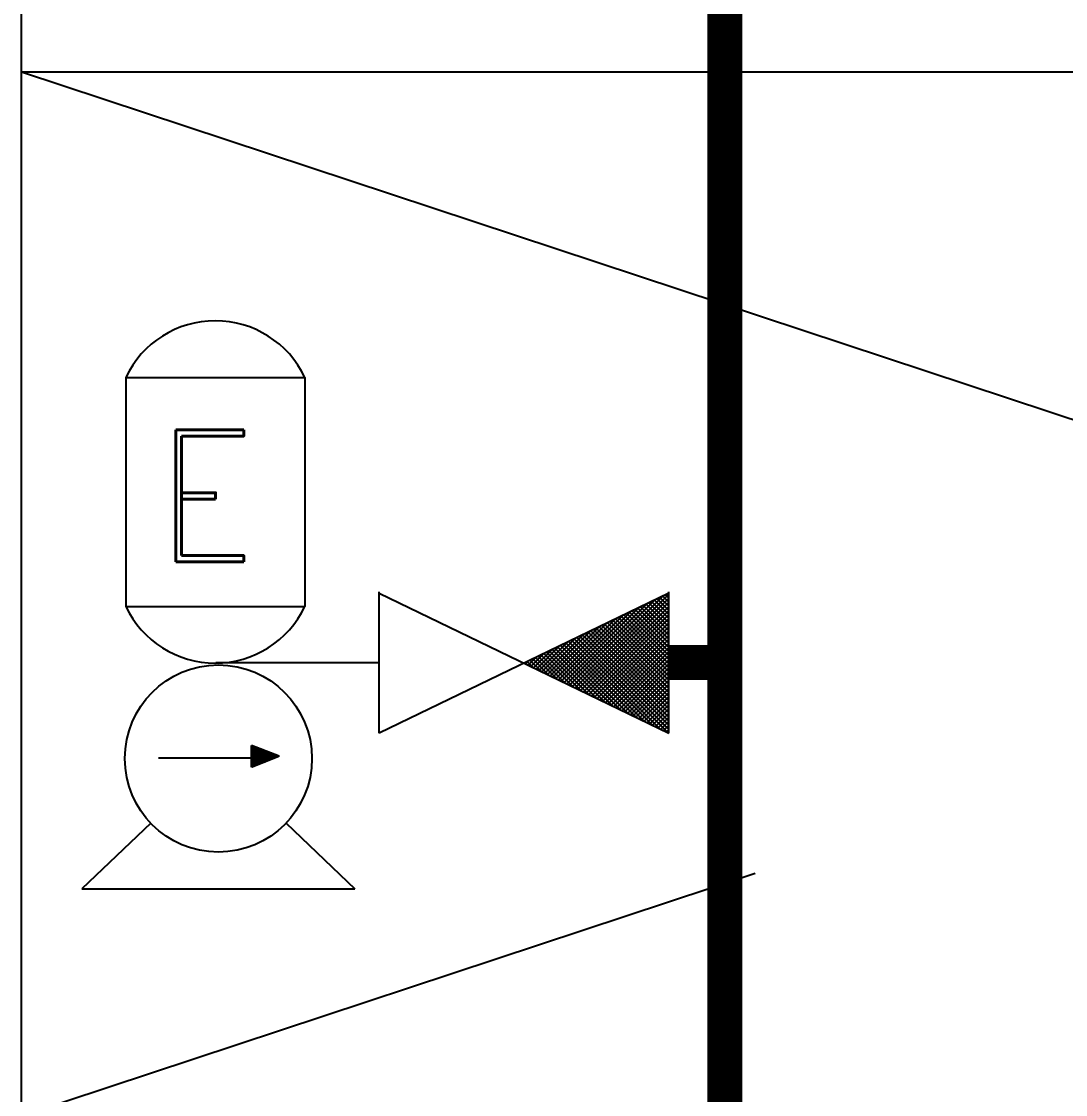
# Model space of a CAD drawing. Extents: x -22909.9 to -22897.8, y -4.7 to 4.1.
# Drawn here: x -22907.879 to -22907.429, y 0.6739 to 1.1362 of the extents above; entities that cross this region are included whole.
import ezdxf

# ---------------------------------------------------------------- set-up
doc = ezdxf.new("R2010")
doc.units = 0
doc.header["$MEASUREMENT"] = 0
doc.linetypes.add('DASHDOT', pattern=[1, 0.5, -0.25, 0, -0.25])
doc.layers.get('0').update_dxf_attribs({"linetype": 'CONTINUOUS'})
doc.layers.add('DESCARGA', color=5, linetype='CONTINUOUS')
doc.layers.add('DIB-018', color=6, linetype='CONTINUOUS')
doc.styles.add('ROMAND', font='romand', dxfattribs={"height": 0.0339})

# ---------------------------------------------------------------- blocks, each defined once
blk = doc.blocks.new('*X2')
at = {"color": 0}
for p, q in [((2.966875617313577, 7.888338814371947), (3.015726328329833, 7.937189525388203)), ((2.967317185511492, 7.889664266046346), (3.015513968803524, 7.937861049338377)), ((2.967758753709408, 7.890989717720744), (3.015301609277215, 7.938532573288551)), ((2.968200321907323, 7.892315169395143), (3.015089249750906, 7.939204097238726)), ((2.968641890105239, 7.893640621069542), (3.014876890224597, 7.939875621188899)), ((2.969083458303154, 7.89496607274394), (3.014664530698287, 7.940547145139074)), ((2.969525026501071, 7.89629152441834), (3.014452171171978, 7.941218669089248)), ((2.969966594698986, 7.897616976092738), (3.014239811645669, 7.941890193039422)), ((2.970408162896902, 7.898942427767137), (3.01402745211936, 7.942561716989595)), ((2.970849731094817, 7.900267879441536), (3.013815092593051, 7.94323324093977)), ((2.971291299292733, 7.901593331115935), (3.013602733066742, 7.943904764889944)), ((2.971732867490648, 7.902918782790334), (3.013390373540433, 7.944576288840118)), ((2.972174435688564, 7.904244234464732), (3.013178014014124, 7.945247812790292)), ((2.97261600388648, 7.905569686139131), (3.012965654487815, 7.945919336740466)), ((2.973057572084395, 7.90689513781353), (3.012753294961505, 7.94659086069064)), ((2.973499140282311, 7.908220589487929), (3.012540935435196, 7.947262384640814)), ((2.973940708480227, 7.909546041162328), (3.012328575908887, 7.947933908590988)), ((2.974382276678142, 7.910871492836726), (3.012116216382578, 7.948605432541163)), ((2.974823844876058, 7.912196944511125), (3.011903856856269, 7.949276956491336)), ((2.975265413073973, 7.913522396185524), (3.01169149732996, 7.94994848044151)), ((2.975706981271889, 7.914847847859923), (3.01147913780365, 7.950620004391684)), ((2.976148549469805, 7.916173299534321), (3.011266778277341, 7.951291528341859)), ((2.97659011766772, 7.91749875120872), (3.011054418751032, 7.951963052292032)), ((2.977031685865636, 7.91882420288312), (3.010842059224723, 7.952634576242207)), ((2.977473254063551, 7.920149654557518), (3.010629699698414, 7.953306100192381)), ((2.977914822261467, 7.921475106231917), (3.010417340172105, 7.953977624142555)), ((2.978356390459383, 7.922800557906315), (3.010204980645796, 7.954649148092728)), ((2.978797958657299, 7.924126009580715), (3.009992621119487, 7.955320672042903)), ((2.979239526855214, 7.925451461255113), (3.009780261593177, 7.955992195993077)), ((2.97968109505313, 7.926776912929512), (3.009567902066868, 7.956663719943251)), ((2.980122663251045, 7.928102364603911), (3.009355542540559, 7.957335243893425)), ((2.980564231448961, 7.92942781627831), (3.00914318301425, 7.9580067678436)), ((2.981005799646876, 7.930753267952708), (3.008930823487941, 7.958678291793773)), ((2.981447367844792, 7.932078719627107), (3.008718463961632, 7.959349815743947)), ((2.981888936042708, 7.933404171301507), (3.008506104435323, 7.960021339694121)), ((2.982330504240623, 7.934729622975905), (3.008293744909014, 7.960692863644296)), ((2.982772072438539, 7.936055074650303), (3.008081385382705, 7.961364387594469)), ((2.983213640636454, 7.937380526324702), (3.007869025856396, 7.962035911544644)), ((2.98365520883437, 7.938705977999102), (3.007656666330086, 7.962707435494818)), ((2.984096777032286, 7.9400314296735), (3.007444306803777, 7.963378959444992)), ((2.984538345230201, 7.941356881347899), (3.007231947277468, 7.964050483395165)), ((2.984979913428117, 7.942682333022298), (3.007019587751159, 7.96472200734534)), ((2.985421481626032, 7.944007784696697), (3.00680722822485, 7.965393531295514)), ((2.985863049823948, 7.945333236371095), (3.00659486869854, 7.966065055245688)), ((2.986304618021864, 7.946658688045494), (3.006382509172231, 7.966736579195862)), ((2.98674618621978, 7.947984139719893), (3.006170149645922, 7.967408103146036)), ((2.987187754417695, 7.949309591394291), (3.005957790119613, 7.96807962709621)), ((2.987629322615611, 7.95063504306869), (3.005745430593304, 7.968751151046384)), ((2.988070890813527, 7.95196049474309), (3.005533071066995, 7.969422674996558)), ((2.988512459011442, 7.953285946417489), (3.005320711540686, 7.970094198946732)), ((2.988954027209358, 7.954611398091886), (3.005108352014377, 7.970765722896906)), ((2.989395595407273, 7.955936849766285), (3.004895992488068, 7.97143724684708)), ((2.989837163605189, 7.957262301440685), (3.004683632961759, 7.972108770797254)), ((2.990278731803104, 7.958587753115084), (3.00447127343545, 7.972780294747428)), ((2.99072030000102, 7.959913204789482), (3.00425891390914, 7.973451818697602)), ((2.991161868198935, 7.96123865646388), (3.004046554382831, 7.974123342647776)), ((2.991603436396851, 7.96256410813828), (3.003834194856522, 7.974794866597951)), ((2.992045004594767, 7.963889559812678), (3.003621835330213, 7.975466390548124)), ((2.992486572792682, 7.965215011487077), (3.003409475803904, 7.976137914498298)), ((2.992928140990598, 7.966540463161476), (3.003197116277594, 7.976809438448472)), ((2.993369709188514, 7.967865914835875), (3.002984756751285, 7.977480962398647)), ((2.993811277386429, 7.969191366510273), (3.002772397224976, 7.97815248634882)), ((2.994252845584345, 7.970516818184672), (3.002560037698667, 7.978824010298995)), ((2.99469441378226, 7.971842269859072), (3.002347678172358, 7.979495534249169)), ((2.995135981980176, 7.97316772153347), (3.002135318646049, 7.980167058199343)), ((2.995577550178092, 7.974493173207868), (3.00192295911974, 7.980838582149516)), ((2.996019118376008, 7.975818624882268), (3.001710599593431, 7.981510106099691)), ((2.996460686573923, 7.977144076556667), (3.001498240067122, 7.982181630049865)), ((2.996902254771839, 7.978469528231066), (3.001285880540812, 7.982853154000039)), ((2.997343822969754, 7.979794979905463), (3.001073521014503, 7.983524677950213)), ((2.99778539116767, 7.981120431579863), (3.000861161488194, 7.984196201900388)), ((2.998226959365585, 7.982445883254262), (3.000648801961885, 7.984867725850561)), ((2.998668527563501, 7.98377133492866), (3.000436442435576, 7.985539249800735)), ((2.999110095761417, 7.98509678660306), (3.000224082909267, 7.986210773750909)), ((2.999551663959332, 7.986422238277458), (3.000011723382958, 7.986882297701084)), ((2.933234109830835, 7.7866382792), (3.032078011855636, 7.885482181224801)), ((2.93331643427199, 7.787604487117638), (3.031865652329327, 7.886153705174975)), ((2.933758002469905, 7.788929938792037), (3.031653292803018, 7.886825229125149)), ((2.934117993307319, 7.7866382792), (3.032290371381945, 7.884810657274627)), ((2.934199570667821, 7.790255390466435), (3.031440933276709, 7.887496753075323)), ((2.934641138865737, 7.791580842140835), (3.031228573750399, 7.888168277025497)), ((2.935001876783802, 7.7866382792), (3.032502730908254, 7.884139133324453)), ((2.935082707063652, 7.792906293815233), (3.03101621422409, 7.888839800975672)), ((2.935524275261568, 7.794231745489632), (3.030803854697781, 7.889511324925845)), ((2.935885760260285, 7.7866382792), (3.032715090434563, 7.883467609374279)), ((2.935965843459484, 7.795557197164031), (3.030591495171472, 7.890182848876019)), ((2.936407411657399, 7.79688264883843), (3.030379135645163, 7.890854372826193)), ((2.936769643736768, 7.7866382792), (3.032927449960872, 7.882796085424104)), ((2.936848979855315, 7.798208100512828), (3.030166776118854, 7.891525896776368)), ((2.93729054805323, 7.799533552187227), (3.029954416592544, 7.892197420726541)), ((2.937653527213251, 7.7866382792), (3.033139809487182, 7.882124561473931)), ((2.937732116251146, 7.800859003861627), (3.029742057066235, 7.892868944676716)), ((2.938173684449062, 7.802184455536024), (3.029529697539926, 7.89354046862689)), ((2.938537410689734, 7.7866382792), (3.033352169013491, 7.881453037523756)), ((2.938615252646977, 7.803509907210423), (3.029317338013617, 7.894211992577064)), ((2.939056820844893, 7.804835358884822), (3.029104978487308, 7.894883516527237)), ((2.939421294166217, 7.7866382792), (3.0335645285398, 7.880781513573583)), ((2.939498389042809, 7.806160810559222), (3.028892618960999, 7.895555040477412)), ((2.939939957240724, 7.80748626223362), (3.02868025943469, 7.896226564427586)), ((2.940305177642701, 7.7866382792), (3.033776888066109, 7.880109989623408)), ((2.94038152543864, 7.808811713908018), (3.028467899908381, 7.89689808837776)), ((2.940823093636555, 7.810137165582418), (3.028255540382072, 7.897569612327934)), ((2.941189061119184, 7.7866382792), (3.033989247592418, 7.879438465673235)), ((2.941264661834471, 7.811462617256817), (3.028043180855763, 7.898241136278108)), ((2.941706230032386, 7.812788068931215), (3.027830821329453, 7.898912660228282)), ((2.942072944595667, 7.7866382792), (3.034201607118727, 7.87876694172306)), ((2.942147798230302, 7.814113520605614), (3.027618461803144, 7.899584184178456)), ((2.942589366428218, 7.815438972280013), (3.027406102276835, 7.90025570812863)), ((2.942956828072151, 7.7866382792), (3.034413966645036, 7.878095417772886)), ((2.943030934626133, 7.816764423954411), (3.027193742750526, 7.900927232078804)), ((2.943472502824049, 7.81808987562881), (3.026981383224217, 7.901598756028978)), ((2.943840711548634, 7.7866382792), (3.034626326171345, 7.877423893822712)), ((2.943914071021965, 7.81941532730321), (3.026769023697907, 7.902270279979152)), ((2.94435563921988, 7.820740778977608), (3.026556664171598, 7.902941803929326)), ((2.944724595025117, 7.7866382792), (3.034838685697654, 7.876752369872539)), ((2.944797207417796, 7.822066230652006), (3.026344304645289, 7.9036133278795)), ((2.945238775615711, 7.823391682326405), (3.02613194511898, 7.904284851829674)), ((2.9456084785016, 7.7866382792), (3.035051045223963, 7.876080845922364)), ((2.945680343813627, 7.824717134000805), (3.025919585592671, 7.904956375779848)), ((2.946121912011543, 7.826042585675204), (3.025707226066362, 7.905627899730023)), ((2.946492361978083, 7.7866382792), (3.035263404750273, 7.87540932197219)), ((2.946563480209458, 7.827368037349602), (3.025494866540053, 7.906299423680196)), ((2.947005048407374, 7.828693489024), (3.025282507013744, 7.90697094763037)), ((2.947376245454566, 7.7866382792), (3.035475764276582, 7.874737798022016)), ((2.94744661660529, 7.8300189406984), (3.025070147487435, 7.907642471580544)), ((2.947888184803205, 7.831344392372798), (3.024857787961126, 7.908313995530719)), ((2.948260128931049, 7.7866382792), (3.035688123802891, 7.874066274071842)), ((2.948329753001121, 7.832669844047197), (3.024645428434817, 7.908985519480892)), ((2.948771321199037, 7.833995295721596), (3.024433068908507, 7.909657043431067)), ((2.949144012407533, 7.7866382792), (3.0359004833292, 7.873394750121667)), ((2.949212889396952, 7.835320747395995), (3.024220709382198, 7.910328567381241)), ((2.949654457594868, 7.836646199070393), (3.024008349855889, 7.911000091331415)), ((2.950027895884016, 7.7866382792), (3.03611284285551, 7.872723226171494)), ((2.950096025792783, 7.837971650744792), (3.02379599032958, 7.911671615281588)), ((2.950537593990699, 7.839297102419192), (3.023583630803271, 7.912343139231763)), ((2.950911779360499, 7.7866382792), (3.036325202381819, 7.87205170222132)), ((2.950979162188614, 7.84062255409359), (3.023371271276962, 7.913014663181937)), ((2.95142073038653, 7.841948005767988), (3.023158911750653, 7.913686187132111)), ((2.951862298584446, 7.843273457442388), (3.022946552224343, 7.914357711082285)), ((2.952303866782362, 7.844598909116787), (3.022734192698034, 7.91502923503246)), ((2.952745434980277, 7.845924360791185), (3.022521833171725, 7.915700758982633)), ((2.953187003178193, 7.847249812465583), (3.022309473645416, 7.916372282932807)), ((2.953628571376108, 7.848575264139983), (3.022097114119107, 7.917043806882981)), ((2.954070139574024, 7.849900715814382), (3.021884754592798, 7.917715330833156)), ((2.954511707771939, 7.85122616748878), (3.021672395066489, 7.918386854783329)), ((2.954953275969855, 7.852551619163179), (3.02146003554018, 7.919058378733504)), ((2.955394844167771, 7.853877070837578), (3.02124767601387, 7.919729902683678)), ((2.955836412365686, 7.855202522511977), (3.021035316487561, 7.920401426633852)), ((2.956277980563602, 7.856527974186375), (3.020822956961252, 7.921072950584025)), ((2.956719548761518, 7.857853425860775), (3.020610597434943, 7.9217444745342)), ((2.957161116959433, 7.859178877535173), (3.020398237908634, 7.922415998484374)), ((2.957602685157349, 7.860504329209572), (3.020185878382325, 7.923087522434548)), ((2.958044253355264, 7.86182978088397), (3.019973518856016, 7.923759046384722)), ((2.95848582155318, 7.86315523255837), (3.019761159329707, 7.924430570334896)), ((2.958927389751095, 7.864480684232769), (3.019548799803397, 7.92510209428507)), ((2.959368957949011, 7.865806135907166), (3.019336440277088, 7.925773618235244)), ((2.959810526146927, 7.867131587581566), (3.019124080750779, 7.926445142185418)), ((2.960252094344842, 7.868457039255965), (3.01891172122447, 7.927116666135593)), ((2.960693662542758, 7.869782490930364), (3.018699361698161, 7.927788190085766)), ((2.961135230740674, 7.871107942604762), (3.018487002171852, 7.92845971403594)), ((2.961576798938589, 7.872433394279161), (3.018274642645542, 7.929131237986114)), ((2.962018367136505, 7.87375884595356), (3.018062283119233, 7.929802761936289)), ((2.962459935334421, 7.875084297627959), (3.017849923592924, 7.930474285886462)), ((2.962901503532336, 7.876409749302358), (3.017637564066615, 7.931145809836637)), ((2.963343071730252, 7.877735200976757), (3.017425204540306, 7.931817333786811)), ((2.963784639928167, 7.879060652651155), (3.017212845013997, 7.932488857736985)), ((2.964226208126083, 7.880386104325553), (3.017000485487688, 7.933160381687158)), ((2.964667776323999, 7.881711555999953), (3.016788125961379, 7.933831905637333)), ((2.965109344521914, 7.883037007674352), (3.01657576643507, 7.934503429587507)), ((2.96555091271983, 7.88436245934875), (3.016363406908761, 7.935174953537681)), ((2.965992480917746, 7.885687911023149), (3.016151047382451, 7.935846477487855)), ((2.966434049115661, 7.887013362697548), (3.015938687856142, 7.93651800143803)), ((2.951795662836982, 7.7866382792), (3.036537561908128, 7.871380178271146)), ((2.952679546313465, 7.7866382792), (3.036749921434437, 7.870708654320971)), ((2.953563429789948, 7.7866382792), (3.036962280960746, 7.870037130370798)), ((2.954447313266432, 7.7866382792), (3.037174640487055, 7.869365606420623)), ((2.955331196742915, 7.7866382792), (3.037387000013364, 7.86869408247045)), ((2.956215080219398, 7.7866382792), (3.037599359539673, 7.868022558520275)), ((2.957098963695881, 7.7866382792), (3.037811719065982, 7.867351034570102)), ((2.957982847172364, 7.7866382792), (3.038024078592291, 7.866679510619927)), ((2.958866730648848, 7.7866382792), (3.0382364381186, 7.866007986669753)), ((2.959750614125331, 7.7866382792), (3.038448797644909, 7.865336462719579)), ((2.960634497601814, 7.7866382792), (3.038661157171219, 7.864664938769405)), ((2.961518381078297, 7.7866382792), (3.038873516697528, 7.863993414819231)), ((2.962402264554781, 7.7866382792), (3.039085876223837, 7.863321890869057)), ((2.963286148031264, 7.7866382792), (3.039298235750146, 7.862650366918883)), ((2.964170031507746, 7.7866382792), (3.039510595276455, 7.861978842968709)), ((2.96505391498423, 7.7866382792), (3.039722954802765, 7.861307319018534)), ((2.965937798460713, 7.7866382792), (3.039935314329074, 7.860635795068361)), ((2.966821681937196, 7.7866382792), (3.040147673855383, 7.859964271118186)), ((2.967705565413679, 7.7866382792), (3.040360033381692, 7.859292747168013)), ((2.968589448890163, 7.7866382792), (3.040572392908001, 7.858621223217838)), ((2.969473332366646, 7.7866382792), (3.04078475243431, 7.857949699267665)), ((2.970357215843129, 7.7866382792), (3.040997111960619, 7.85727817531749)), ((2.971241099319613, 7.7866382792), (3.041209471486928, 7.856606651367316)), ((2.972124982796096, 7.7866382792), (3.041421831013237, 7.855935127417142)), ((2.973008866272579, 7.7866382792), (3.041634190539547, 7.855263603466968)), ((2.973892749749062, 7.7866382792), (3.041846550065856, 7.854592079516794)), ((2.974776633225545, 7.7866382792), (3.042058909592165, 7.85392055556662)), ((2.975660516702028, 7.7866382792), (3.042271269118474, 7.853249031616446)), ((2.976544400178511, 7.7866382792), (3.042483628644783, 7.852577507666272)), ((2.977428283654994, 7.7866382792), (3.042695988171092, 7.851905983716098)), ((2.978312167131478, 7.7866382792), (3.042908347697401, 7.851234459765924)), ((2.979196050607961, 7.7866382792), (3.04312070722371, 7.85056293581575)), ((2.980079934084444, 7.7866382792), (3.043333066750019, 7.849891411865576)), ((2.980963817560927, 7.7866382792), (3.043545426276329, 7.849219887915401)), ((2.98184770103741, 7.7866382792), (3.043757785802638, 7.848548363965228)), ((2.982731584513894, 7.7866382792), (3.043970145328947, 7.847876840015053)), ((2.983615467990377, 7.7866382792), (3.044182504855256, 7.84720531606488)), ((2.98449935146686, 7.7866382792), (3.044394864381565, 7.846533792114705)), ((2.985383234943343, 7.7866382792), (3.044607223907875, 7.845862268164532)), ((2.986267118419826, 7.7866382792), (3.044819583434184, 7.845190744214357)), ((2.98715100189631, 7.7866382792), (3.045031942960493, 7.844519220264183)), ((2.988034885372793, 7.7866382792), (3.045244302486802, 7.843847696314009)), ((2.988918768849276, 7.7866382792), (3.045456662013111, 7.843176172363835)), ((2.989802652325759, 7.7866382792), (3.04566902153942, 7.842504648413661)), ((2.990686535802242, 7.7866382792), (3.045881381065729, 7.841833124463487)), ((2.991570419278725, 7.7866382792), (3.046093740592038, 7.841161600513313)), ((2.992454302755208, 7.7866382792), (3.046306100118347, 7.840490076563139)), ((2.993338186231692, 7.7866382792), (3.046518459644656, 7.839818552612964)), ((2.994222069708175, 7.7866382792), (3.046730819170966, 7.839147028662791)), ((2.995105953184658, 7.7866382792), (3.046943178697275, 7.838475504712616)), ((2.995989836661141, 7.7866382792), (3.047155538223584, 7.837803980762443)), ((2.996873720137625, 7.7866382792), (3.047367897749893, 7.837132456812268)), ((2.997757603614108, 7.7866382792), (3.047580257276202, 7.836460932862095)), ((2.998641487090591, 7.7866382792), (3.047792616802511, 7.83578940891192)), ((2.999525370567074, 7.7866382792), (3.04800497632882, 7.835117884961747)), ((3.000409254043558, 7.7866382792), (3.04821733585513, 7.834446361011572)), ((3.001293137520041, 7.7866382792), (3.048429695381439, 7.833774837061398)), ((3.002177020996523, 7.7866382792), (3.048642054907748, 7.833103313111224)), ((3.003060904473007, 7.7866382792), (3.048854414434057, 7.83243178916105)), ((3.00394478794949, 7.7866382792), (3.049066773960366, 7.831760265210876)), ((3.004828671425973, 7.7866382792), (3.049279133486675, 7.831088741260702)), ((3.005712554902456, 7.7866382792), (3.049491493012984, 7.830417217310528)), ((3.00659643837894, 7.7866382792), (3.049703852539293, 7.829745693360354)), ((3.007480321855423, 7.7866382792), (3.049916212065602, 7.82907416941018)), ((3.008364205331906, 7.7866382792), (3.050128571591912, 7.828402645460006)), ((3.009248088808389, 7.7866382792), (3.050340931118221, 7.827731121509832)), ((3.010131972284873, 7.7866382792), (3.05055329064453, 7.827059597559658)), ((3.011015855761356, 7.7866382792), (3.050765650170839, 7.826388073609484)), ((3.011899739237839, 7.7866382792), (3.050978009697148, 7.82571654965931)), ((3.012783622714322, 7.7866382792), (3.051190369223457, 7.825045025709136)), ((3.013667506190805, 7.7866382792), (3.051402728749766, 7.824373501758962)), ((3.014551389667288, 7.7866382792), (3.051615088276076, 7.823701977808788)), ((3.015435273143772, 7.7866382792), (3.051827447802385, 7.823030453858613)), ((3.016319156620255, 7.7866382792), (3.052039807328694, 7.82235892990844)), ((3.017203040096738, 7.7866382792), (3.052252166855003, 7.821687405958265)), ((3.018086923573221, 7.7866382792), (3.052464526381312, 7.821015882008092)), ((3.018970807049704, 7.7866382792), (3.052676885907621, 7.820344358057917)), ((3.019854690526187, 7.7866382792), (3.05288924543393, 7.819672834107743)), ((3.02073857400267, 7.7866382792), (3.05310160496024, 7.819001310157569)), ((3.021622457479153, 7.7866382792), (3.053313964486549, 7.818329786207395)), ((3.022506340955637, 7.7866382792), (3.053526324012858, 7.817658262257221)), ((3.02339022443212, 7.7866382792), (3.053738683539167, 7.816986738307047)), ((3.024274107908603, 7.7866382792), (3.053951043065476, 7.816315214356873)), ((3.025157991385087, 7.7866382792), (3.054163402591785, 7.815643690406699)), ((3.02604187486157, 7.7866382792), (3.054375762118094, 7.814972166456525)), ((3.026925758338053, 7.7866382792), (3.054588121644403, 7.814300642506351)), ((3.027809641814536, 7.7866382792), (3.054800481170712, 7.813629118556177)), ((3.028693525291019, 7.7866382792), (3.055012840697022, 7.812957594606003)), ((3.029577408767502, 7.7866382792), (3.055225200223331, 7.812286070655828)), ((3.030461292243985, 7.7866382792), (3.05543755974964, 7.811614546705655)), ((3.031345175720469, 7.7866382792), (3.055649919275949, 7.81094302275548)), ((3.032229059196952, 7.7866382792), (3.055862278802258, 7.810271498805307)), ((3.033112942673435, 7.7866382792), (3.056074638328567, 7.809599974855132)), ((3.033996826149918, 7.7866382792), (3.056286997854876, 7.808928450904959)), ((3.034880709626402, 7.7866382792), (3.056499357381186, 7.808256926954784)), ((3.035764593102885, 7.7866382792), (3.056711716907495, 7.807585403004611)), ((3.036648476579368, 7.7866382792), (3.056924076433804, 7.806913879054436)), ((3.037532360055851, 7.7866382792), (3.057136435960113, 7.806242355104262)), ((3.038416243532335, 7.7866382792), (3.057348795486422, 7.805570831154088)), ((3.039300127008818, 7.7866382792), (3.057561155012731, 7.804899307203914)), ((3.040184010485301, 7.7866382792), (3.05777351453904, 7.80422778325374)), ((3.041067893961784, 7.7866382792), (3.057985874065349, 7.803556259303566)), ((3.041951777438267, 7.7866382792), (3.058198233591658, 7.802884735353392)), ((3.04283566091475, 7.7866382792), (3.058410593117967, 7.802213211403218)), ((3.043719544391233, 7.7866382792), (3.058622952644277, 7.801541687453044)), ((3.044603427867717, 7.7866382792), (3.058835312170586, 7.80087016350287)), ((3.0454873113442, 7.7866382792), (3.059047671696895, 7.800198639552695)), ((3.046371194820683, 7.7866382792), (3.059260031223204, 7.799527115602522)), ((3.047255078297166, 7.7866382792), (3.059472390749513, 7.798855591652347)), ((3.048138961773649, 7.7866382792), (3.059684750275822, 7.798184067702174)), ((3.049022845250132, 7.7866382792), (3.059897109802132, 7.797512543751999)), ((3.049906728726616, 7.7866382792), (3.060109469328441, 7.796841019801826)), ((3.050790612203099, 7.7866382792), (3.06032182885475, 7.796169495851651)), ((3.051674495679582, 7.7866382792), (3.060534188381059, 7.795497971901477)), ((3.052558379156065, 7.7866382792), (3.060746547907368, 7.794826447951303)), ((3.053442262632549, 7.7866382792), (3.060958907433677, 7.794154924001129)), ((3.054326146109032, 7.7866382792), (3.061171266959986, 7.793483400050955)), ((3.055210029585515, 7.7866382792), (3.061383626486295, 7.792811876100781)), ((3.056093913061998, 7.7866382792), (3.061595986012605, 7.792140352150607)), ((3.056977796538481, 7.7866382792), (3.061808345538914, 7.791468828200433)), ((3.057861680014964, 7.7866382792), (3.062020705065223, 7.790797304250258)), ((3.058745563491447, 7.7866382792), (3.062233064591532, 7.790125780300085)), ((3.059629446967931, 7.7866382792), (3.062445424117841, 7.78945425634991)), ((3.060513330444414, 7.7866382792), (3.06265778364415, 7.788782732399737)), ((3.061397213920897, 7.7866382792), (3.062870143170459, 7.788111208449562)), ((3.06228109739738, 7.7866382792), (3.063082502696768, 7.787439684499389)), ((3.063164980873863, 7.7866382792), (3.063294862223078, 7.786768160549214))]:
    blk.add_line(p, q, dxfattribs=at)
blk = doc.blocks.new('FLECHA')
for p, q in [((0.007865682957379772, 0.09747128194701915), (-0.04027911507933979, -0.04704456741122165)), ((0.007865682957379772, 0.09747128194701915), (0.05356668484409166, -0.04704456741121987)), ((-0.04027911507933979, -0.04704456741122165), (0.05356668484409122, -0.04704456741122165))]:
    blk.add_line(p, q)
at = {"xscale": 0.7200000000000001, "yscale": 0.7200000000000001, "zscale": 0.7200000000000001}
blk.add_blockref('*X2', (-2.1520351885579, -5.653424128435221), dxfattribs=at)
blk = doc.blocks.new('*X31')
at = {"color": 0}
for p, q in [((-22901.03024169725, 0.5161454357159851), (-22900.99130498596, 0.5550821470104652)), ((-22901.02904951942, 0.5155698465913022), (-22900.98866290075, 0.5559564652598108)), ((-22900.98866290075, 0.5524334142482497), (-22900.99130946905, 0.555079982549687)), ((-22900.98866290075, 0.5542011812028628), (-22900.99011729123, 0.5556555716743712)), ((-22900.98866290075, 0.5559689481549027), (-22900.9889251134, 0.5562311607982174)), ((-22901.03262605291, 0.5172966139645147), (-22900.99814096123, 0.5517817056476748)), ((-22901.03143387508, 0.5167210248398313), (-22900.99472297359, 0.5534319263302705)), ((-22901.02785734159, 0.5149942574674562), (-22900.98866290075, 0.5541886983077708)), ((-22901.02666516376, 0.5144186683436105), (-22900.98866290075, 0.5524209313557309)), ((-22901.02547298593, 0.5138430792189271), (-22900.98866290075, 0.5506531644011178)), ((-22900.98866290075, 0.5382912786242104), (-22901.00084689169, 0.5504752695564044)), ((-22900.98866290075, 0.5400590455788234), (-22900.99965471385, 0.5510508586810885)), ((-22900.98866290075, 0.5418268125308635), (-22900.99846253603, 0.5516264478049347)), ((-22900.98866290075, 0.5435945794829035), (-22900.9972703582, 0.552202036928781)), ((-22900.98866290075, 0.5453623464375166), (-22900.99607818037, 0.5527776260534647)), ((-22900.98866290075, 0.5471301133895565), (-22900.99488600254, 0.553353215177311)), ((-22900.98866290075, 0.5488978803441696), (-22900.99369382471, 0.553928804301995)), ((-22900.98866290075, 0.5506656472962097), (-22900.99250164688, 0.5545043934258408)), ((-22901.03620258639, 0.5190233813368897), (-22901.00839492413, 0.5468310436046896)), ((-22901.03501040856, 0.5184477922122064), (-22901.00497693649, 0.5484812642872852)), ((-22901.03381823074, 0.5178722030883602), (-22901.00155894886, 0.55013148496748)), ((-22901.02428080811, 0.5132674900950811), (-22900.98866290075, 0.5488853974490777)), ((-22901.02308863028, 0.5126919009712354), (-22900.98866290075, 0.5471176304970378)), ((-22900.98866290075, 0.524149143002743), (-22901.01038431432, 0.5458705565639596)), ((-22900.98866290075, 0.5259169099547829), (-22901.00919213649, 0.5464461456878054)), ((-22900.98866290075, 0.5276846769068242), (-22901.00799995866, 0.5470217348116516)), ((-22900.98866290075, 0.5294524438614361), (-22901.00680778083, 0.5475973239363358)), ((-22900.98866290075, 0.5312202108134774), (-22901.005615603, 0.548172913060182)), ((-22900.98866290075, 0.5329879777655173), (-22901.00442342517, 0.5487485021840283)), ((-22900.98866290075, 0.5347557447201304), (-22901.00323124734, 0.5493240913087118)), ((-22900.98866290075, 0.5365235116721704), (-22901.00203906951, 0.5498996804325581)), ((-22901.03977911988, 0.5207501487092648), (-22901.01864888703, 0.5418803815617032)), ((-22901.03858694205, 0.5201745595845815), (-22901.01523089939, 0.5435306022442999)), ((-22901.03739476422, 0.5195989704607353), (-22901.01181291176, 0.5451808229244948)), ((-22901.02189645245, 0.512116311846552), (-22900.98866290075, 0.5453498635424247)), ((-22901.02070427462, 0.511540722722706), (-22900.98866290075, 0.5435820965903847)), ((-22900.98866290075, 0.5100070073787037), (-22901.01992173694, 0.5412658435706764)), ((-22901.01951209679, 0.5109651335988603), (-22900.98866290075, 0.5418143296383434)), ((-22900.98866290075, 0.5117747743307437), (-22901.01872955912, 0.5418414326945227)), ((-22900.98866290075, 0.5135425412827836), (-22901.01753738129, 0.5424170218183689)), ((-22900.98866290075, 0.5153103082373968), (-22901.01634520346, 0.5429926109430531)), ((-22900.98866290075, 0.5170780751894367), (-22901.01515302563, 0.5435682000668993)), ((-22900.98866290075, 0.518845842141478), (-22901.0139608478, 0.5441437891907456)), ((-22900.98866290075, 0.5206136090960899), (-22901.01276866997, 0.5447193783154292)), ((-22900.98866290075, 0.5223813760481298), (-22901.01157649214, 0.5452949674392754)), ((-22901.04335565336, 0.5224769160816399), (-22901.02890284993, 0.5369297195187179)), ((-22901.04216347554, 0.5219013269569566), (-22901.02548486229, 0.5385799402013135)), ((-22901.04097129771, 0.5213257378331104), (-22901.02206687466, 0.5402301608815083)), ((-22900.98906144138, 0.4962634123849642), (-22901.02945915957, 0.5366611305773937)), ((-22900.98866290075, 0.4976326387067044), (-22901.02826698175, 0.53723671970124)), ((-22900.98866290075, 0.4994004056587444), (-22901.02707480392, 0.5378123088250862)), ((-22900.98866290075, 0.5011681726133576), (-22901.02588262609, 0.5383878979497699)), ((-22900.98866290075, 0.5029359395653975), (-22901.02469044826, 0.5389634870736162)), ((-22900.98866290075, 0.5047037065200106), (-22901.02349827043, 0.5395390761983002)), ((-22900.98866290075, 0.5064714734720506), (-22901.0223060926, 0.5401146653221465)), ((-22900.98866290075, 0.5082392404240906), (-22901.02111391478, 0.5406902544459927)), ((-22901.01831991896, 0.510389544474177), (-22900.98866290075, 0.5400465626837316)), ((-22901.01712774113, 0.5098139553503309), (-22900.98866290075, 0.5382787957316916)), ((-22901.0159355633, 0.5092383662256474), (-22900.98866290075, 0.5365110287770785)), ((-22901.04693218685, 0.524203683454015), (-22901.03915681283, 0.5319790574757315)), ((-22901.04574000902, 0.5236280943293317), (-22901.03573882519, 0.5336292781583283)), ((-22901.0445478312, 0.5230525052054855), (-22901.03232083756, 0.5352794988385231)), ((-22901.01640534245, 0.5094651778336983), (-22901.03899658221, 0.532056417584111)), ((-22901.01298735482, 0.5078149571535076), (-22901.03780440438, 0.5326320067079573)), ((-22901.00956936718, 0.5061647364709149), (-22901.03661222655, 0.533207595832641)), ((-22901.00615137955, 0.5045145157907229), (-22901.03542004872, 0.5337831849564872)), ((-22901.00273339192, 0.5028642951105322), (-22901.03422787089, 0.5343587740803335)), ((-22900.99931540428, 0.5012140744279395), (-22901.03303569306, 0.5349343632050175)), ((-22900.99589741665, 0.4995638537477476), (-22901.03184351523, 0.5355099523288638)), ((-22900.99247942902, 0.4979136330675569), (-22901.03065133741, 0.53608554145271)), ((-22901.01474338547, 0.5086627771018019), (-22900.98866290075, 0.5347432618250385)), ((-22901.01355120764, 0.5080871879779558), (-22900.98866290075, 0.5329754948729972)), ((-22901.04931654251, 0.5253548617025441), (-22901.0459927881, 0.528678616112941)), ((-22901.04374924353, 0.5226669432824336), (-22901.04853400484, 0.5274517045908284)), ((-22901.04812436468, 0.5247792725778606), (-22901.04257480046, 0.5303288367955367)), ((-22901.0403312559, 0.5210167226022416), (-22901.04734182701, 0.5280272937146746)), ((-22901.03691326826, 0.519366501919649), (-22901.04614964918, 0.5286028828393583)), ((-22901.03349528063, 0.5177162812394582), (-22901.04495747135, 0.5291784719632046)), ((-22901.03007729299, 0.5160660605592663), (-22901.04376529352, 0.5297540610870508)), ((-22901.02665930536, 0.5144158398766736), (-22901.04257311569, 0.5303296502117345)), ((-22901.02324131772, 0.5127656191964829), (-22901.04138093786, 0.5309052393355808)), ((-22901.01982333009, 0.5111153985138902), (-22901.04018876003, 0.5314808284602648)), ((-22901.01235902982, 0.5075115988532723), (-22900.98866290075, 0.5312077279183854)), ((-22901.01116685199, 0.5069360097294268), (-22900.98866290075, 0.5294399609663442)), ((-22901.00997467416, 0.5063604206055807), (-22900.98866290075, 0.5276721940143041)), ((-22901.0505852188, 0.525967384645217), (-22901.0509183605, 0.5263005263422981)), ((-22901.05050872034, 0.5259304508263901), (-22901.04941077573, 0.5270283954327463)), ((-22901.04716723116, 0.5243171639626243), (-22901.04972618266, 0.5268761154669821)), ((-22901.00878249633, 0.5057848314808973), (-22900.98866290075, 0.525904427059691)), ((-22901.0075903185, 0.5052092423570517), (-22900.98866290075, 0.524136660107651)), ((-22901.00639814067, 0.5046336532332056), (-22900.98866290075, 0.5223688931556111)), ((-22901.00520596284, 0.5040580641085222), (-22900.98866290075, 0.520601126200998)), ((-22901.00401378502, 0.5034824749846766), (-22900.98866290075, 0.518833359248958)), ((-22901.00282160719, 0.5029068858608305), (-22900.98866290075, 0.517065592296918)), ((-22901.00162942936, 0.5023312967361471), (-22900.98866290075, 0.5152978253423048)), ((-22901.00043725153, 0.5017557076123015), (-22900.98866290075, 0.5135300583902649)), ((-22900.9992450737, 0.501180118487618), (-22900.98866290075, 0.5117622914356518)), ((-22900.99805289587, 0.500604529363772), (-22900.98866290075, 0.5099945244836118)), ((-22900.99686071804, 0.5000289402399264), (-22900.98866290075, 0.5082267575315718)), ((-22900.99566854021, 0.4994533511152429), (-22900.98866290075, 0.5064589905769586)), ((-22900.99447636238, 0.4988777619913969), (-22900.98866290075, 0.5046912236249187)), ((-22900.99328418455, 0.4983021728675513), (-22900.98866290075, 0.5029234566728787)), ((-22900.99209200673, 0.4977265837428678), (-22900.98866290075, 0.5011556897182656)), ((-22900.9908998289, 0.4971509946190218), (-22900.98866290075, 0.4993879227662256)), ((-22900.98970765107, 0.4965754054951762), (-22900.98866290075, 0.4976201558141843))]:
    blk.add_line(p, q, dxfattribs=at)

msp = doc.modelspace()

# ---------------------------------------------------------------- linework, layer by layer
at = {"layer": 'DESCARGA'}
for p, q in [((-22907.83404561854, 0.9828329840158985), (-22907.83404561854, 0.8841333935163063)), ((-22907.83404561854, 0.9828329840158985), (-22907.7568255636, 0.9828329840158985)), ((-22907.7568255636, 0.9828329840158985), (-22907.7568255636, 0.8841333935163063)), ((-22907.72483119803, 0.8296125588460781), (-22907.72483119803, 0.8904266027977441)), ((-22907.59996340695, 0.889899322081336), (-22907.72483119803, 0.8296125588460781)), ((-22907.72483119803, 0.889899322081336), (-22907.59996340695, 0.8296125588460781)), ((-22907.59996340695, 0.8296125588460781), (-22907.59996340695, 0.8904266027977441)), ((-22907.83404561854, 0.8841333935163063), (-22907.7568255636, 0.8841333935163063)), ((-22907.79522480854, 0.8600195808219111), (-22907.72483119803, 0.8600195808219111)), ((-22907.81999029665, 0.8189209745236339), (-22907.77515370862, 0.8189209745236339)), ((-22907.82327990564, 0.7907934814286206), (-22907.85292131637, 0.7625047098094753)), ((-22907.76494330282, 0.7907934814286206), (-22907.73530189209, 0.7625047098094753)), ((-22907.85292131637, 0.7625047098094753), (-22907.73530189209, 0.7625047098094753))]:
    msp.add_line(p, q, dxfattribs=at)
at = {"layer": 'DESCARGA', "const_width": 0.015}
for points in [[(-22907.57583511683, 0.7466507036239725), (-22907.57583511683, 2.095153154003966)], [(-22907.59996340695, 0.8600195808219111), (-22907.57583511683, 0.8600195808219109)], [(-22907.57583511684, 0.3756344971654145), (-22907.57583511683, 0.7466507036239727)]]:
    msp.add_lwpolyline(points, dxfattribs=at)
at = {"layer": 'DESCARGA'}
msp.add_circle((-22907.79411160423, 0.8186307333237279), 0.04032000000000001, dxfattribs=at)
for centre, start, end in [((-22907.79543559107, 0.9644351678819147), 25.47796659931362, 154.5220334006863), ((-22907.79543559107, 0.9025312096502616), 205.4779665993136, 334.5220334006863)]:
    msp.add_arc(centre, 0.04276930978972275, start, end, dxfattribs=at)
at = {"layer": 'DIB-018'}
for p, q in [((-22907.87900188735, -0.01047777857118959), (-22907.87900188735, 1.339522221428805)), ((-22907.87900188735, 1.11452222142881), (-22900.54230658727, 1.11452222142881))]:
    msp.add_line(p, q, dxfattribs=at)
at = {"layer": 'DIB-018', "linetype": 'DASHDOT'}
for p, q in [((-22907.87900188735, 1.11452222142881), (-22906.51830658727, 0.6645222214288218)), ((-22906.51830658727, 1.11452222142881), (-22907.87900188735, 0.6645222214288218))]:
    msp.add_line(p, q, dxfattribs=at)

# ---------------------------------------------------------------- block references
at = {"layer": 'DESCARGA'}
msp.add_blockref('*X31', (-6.61130050619613, 0.333541563771677), dxfattribs=at)
at = {"layer": 'DESCARGA', "xscale": 0.09869655231030006, "yscale": -0.0821404125997001, "zscale": 0.09869655231030006, "rotation": 90}
msp.add_blockref('FLECHA', (-22907.77599068234, 0.8188879122345851), dxfattribs=at)

# ---------------------------------------------------------------- texts
at = {"layer": 'DESCARGA', "style": 'ROMAND'}
msp.add_text('E', height=0.05689687500000001, dxfattribs=at).set_placement((-22907.82216660859, 0.9033374877489975))

doc.saveas('drawing.dxf')
